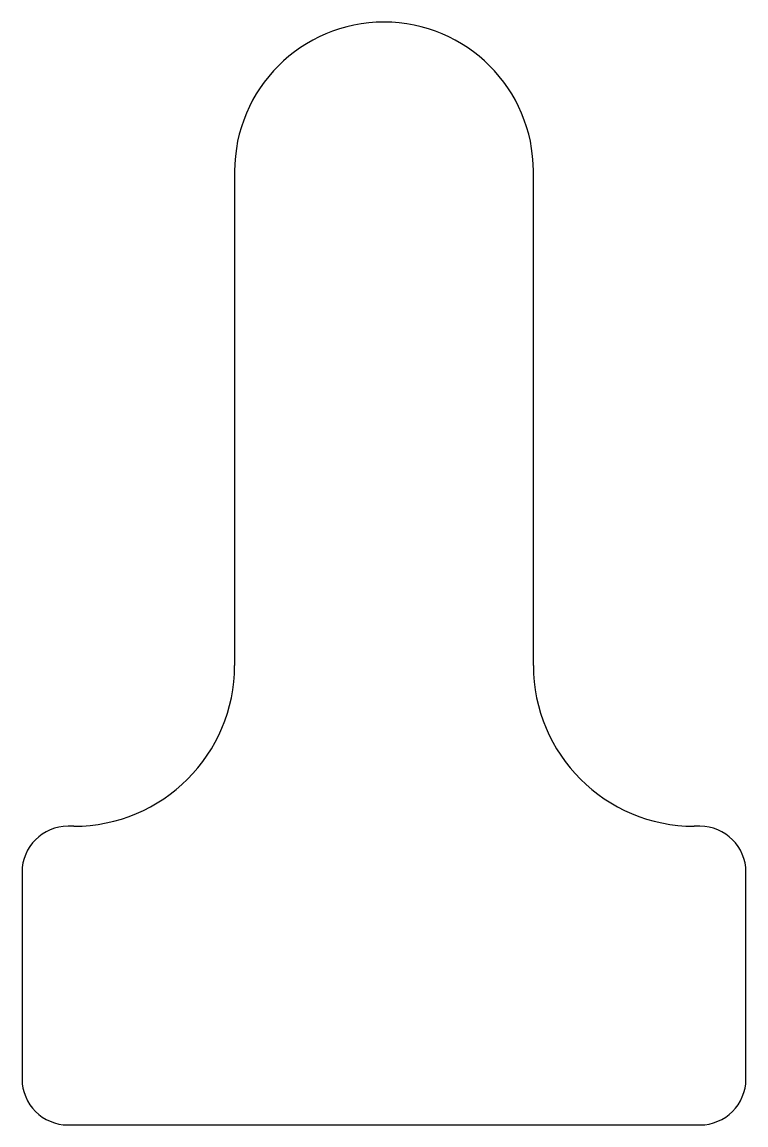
# Model space of a CAD drawing. Extents: x 0 to 63, y 0 to 96.
import ezdxf

# ---------------------------------------------------------------- set-up
doc = ezdxf.new("R2010")
doc.units = 0
doc.header["$MEASUREMENT"] = 0
doc.layers.add('VISIBLE', color=7, linetype='CONTINUOUS')

msp = doc.modelspace()

# ---------------------------------------------------------------- linework, layer by layer
at = {"layer": 'VISIBLE'}
for p, q in [((18.5, 83), (18.5, 40)), ((44.5, 40), (44.5, 83)), ((4.5, 26), (4, 26)), ((59, 26), (58.5, 26)), ((0, 22), (0, 4)), ((63, 4), (63, 22)), ((4, 0), (59, 0))]:
    msp.add_line(p, q, dxfattribs=at)
for centre, radius, start, end in [((31.5, 83), 13, 0, 180), ((4.5, 40), 14, 270, 0), ((58.5, 40), 14, 180, 270), ((4, 22), 4, 90, 180), ((59, 22), 4, 0, 90), ((4, 4), 4, 180, 270), ((59, 4), 4, 270, 0)]:
    msp.add_arc(centre, radius, start, end, dxfattribs=at)

doc.saveas('drawing.dxf')
